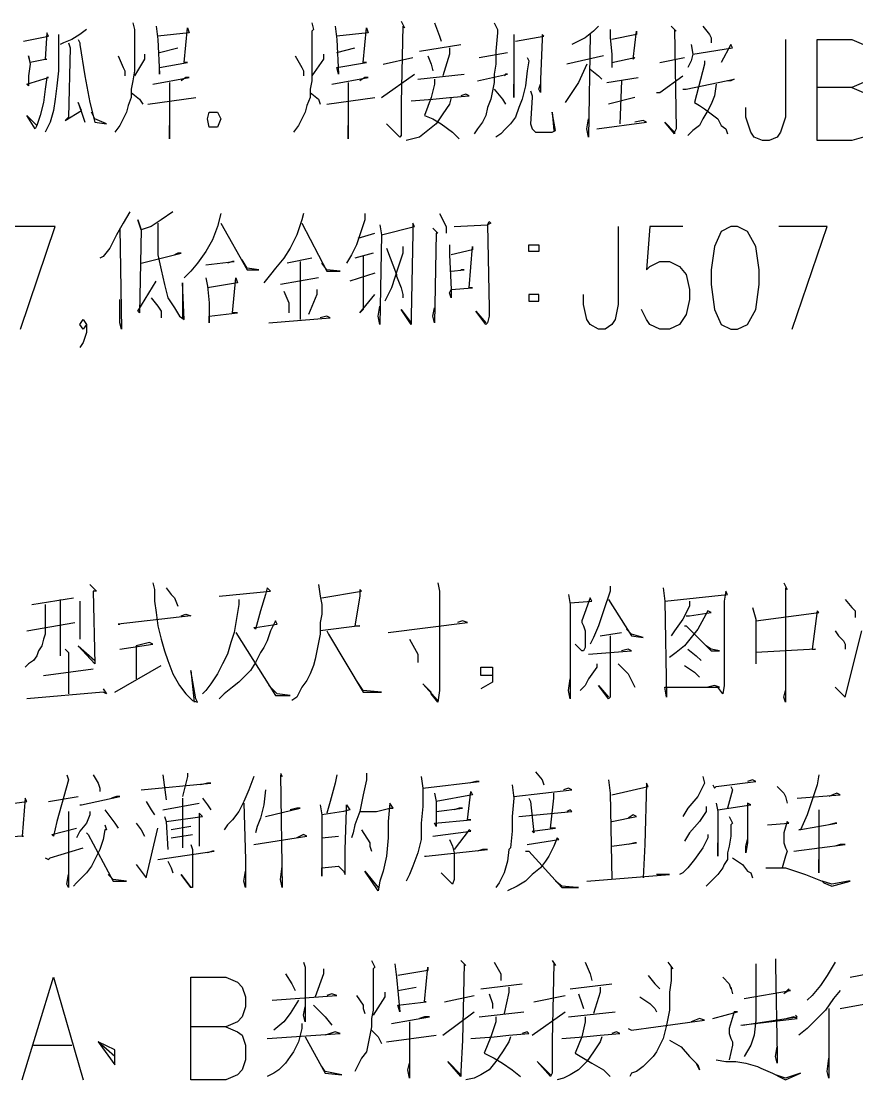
# Model space of a CAD drawing. Header units: millimetres. Extents: x -892 to 4698, y -3687 to 4524.
# Drawn here: x 2929.6 to 3258.4, y 3663.5 to 4079.9 of the extents above; entities that cross this region are included whole.
import ezdxf

# ---------------------------------------------------------------- set-up
doc = ezdxf.new("R2010")
doc.units = ezdxf.units.MM
doc.layers.add('1', color=7, linetype='Continuous')

msp = doc.modelspace()

# ---------------------------------------------------------------- linework, layer by layer
at = {"layer": '1', "color": 0, "lineweight": 25}
for points in [[(2973.63, 4079.29), (2974.28, 4076.68), (2974.28, 4076.03), (2974.28, 4065.61), (2974.28, 4060.39), (2973.63, 4056.48), (2972.98, 4053.22), (2972.98, 4049.96), (2971.68, 4046.71), (2971.02, 4044.1), (2969.72, 4041.49), (2968.42, 4038.89), (2966.46, 4036.28)], [(2982.76, 4077.99), (2983.41, 4072.77), (2984.06, 4059.09), (2984.06, 4061.7), (2995.14, 4063.65), (2993.83, 4063.65), (2995.14, 4077.34), (2995.79, 4075.38), (2983.41, 4074.08)], [(3044.02, 4079.29), (3044.67, 4076.68), (3044.02, 4076.03), (3044.02, 4065.61), (3044.02, 4060.39), (3044.02, 4056.48), (3043.36, 4053.22), (3043.36, 4049.96), (3042.06, 4046.71), (3041.41, 4044.1), (3040.1, 4041.49), (3038.8, 4038.89), (3036.85, 4036.28)], [(3053.14, 4077.99), (3053.79, 4072.77), (3054.44, 4059.09), (3053.79, 4061.7), (3065.52, 4063.65), (3064.22, 4063.65), (3065.52, 4077.34), (3066.17, 4075.38), (3053.79, 4074.08)], [(3079.21, 4079.94), (3080.51, 4077.34), (3079.86, 4077.99), (3079.21, 4048.01), (3079.21, 4036.28), (3079.21, 4034.98), (3078.56, 4034.32), (3073.34, 4039.54), (3078.56, 4034.32)], [(3092.24, 4079.29), (3094.2, 4074.08), (3094.85, 4072.12)], [(3115.7, 4079.29), (3117.01, 4076.68), (3117.01, 4075.38), (3116.35, 4068.21), (3116.35, 4063), (3115.7, 4059.09), (3115.7, 4055.83), (3115.05, 4052.57), (3114.4, 4049.31), (3113.1, 4046.05), (3112.44, 4042.8), (3111.14, 4040.19), (3109.19, 4037.58), (3107.88, 4035.63)], [(3156.76, 4077.99), (3154.8, 4076.03), (3151.55, 4073.43), (3147.64, 4071.47), (3146.33, 4070.82)], [(3185.43, 4077.99), (3187.39, 4076.03), (3186.74, 4076.68), (3187.39, 4037.58), (3186.74, 4036.28), (3186.74, 4035.63), (3182.83, 4040.19), (3186.74, 4036.28)], [(3197.82, 4077.99), (3200.42, 4074.73), (3201.08, 4073.43), (3201.08, 4071.47)], [(2930.62, 4072.12), (2940.39, 4074.08), (2939.74, 4075.38), (2939.09, 4064.95), (2939.74, 4064.95), (2933.23, 4063.65), (2932.57, 4066.26), (2933.23, 4063), (2932.57, 4058.44), (2932.57, 4054.53), (2931.92, 4055.18), (2940.39, 4057.79), (2939.74, 4057.79), (2939.09, 4053.22), (2938.44, 4048.01), (2937.14, 4042.8), (2935.83, 4038.89), (2935.18, 4037.58), (2931.92, 4042.8), (2935.83, 4038.89)], [(2944.3, 4074.73), (2944.3, 4071.47), (2944.3, 4066.91), (2944.3, 4060.39), (2943.65, 4054.53), (2943, 4049.31), (2942.35, 4044.75), (2941.05, 4040.19), (2939.09, 4036.28)], [(2955.38, 4076.68), (2952.78, 4074.73), (2949.52, 4072.77), (2946.26, 4071.47), (2944.96, 4070.82)], [(2952.13, 4072.77), (2952.78, 4071.47), (2952.78, 4070.82), (2954.73, 4058.44), (2956.69, 4048.01), (2958.64, 4040.19), (2963.2, 4039.54), (2958.64, 4041.49), (2957.34, 4044.1)], [(3123.52, 4074.73), (3123.52, 4072.12), (3123.52, 4053.88), (3123.52, 4049.96), (3123.52, 4051.92), (3123.52, 4055.18)], [(3124.17, 4072.12), (3135.25, 4074.08), (3134.6, 4074.73), (3134.6, 4072.77), (3133.95, 4057.13), (3133.95, 4051.92), (3133.3, 4053.22), (3133.95, 4055.18)], [(3153.5, 4074.73), (3152.85, 4034.32), (3152.2, 4037.58), (3152.85, 4041.49)], [(3161.32, 4076.68), (3161.32, 4073.43), (3161.97, 4066.91), (3161.97, 4061.7)], [(3161.97, 4063.65), (3171.1, 4065.61), (3170.45, 4064.95), (3171.75, 4076.03), (3171.75, 4074.73), (3161.97, 4072.77)], [(3230.4, 4072.77), (3230.4, 4042.14), (3228.45, 4036.28), (3227.14, 4034.32), (3223.88, 4033.02), (3221.28, 4033.02), (3218.02, 4034.32), (3216.72, 4036.28), (3214.76, 4042.14), (3214.76, 4046.05)], [(3256.47, 4053.88), (3261.03, 4051.92), (3262.34, 4049.96), (3263.64, 4046.05), (3263.64, 4040.19), (3262.34, 4036.28), (3261.03, 4034.32), (3256.47, 4033.02), (3242.78, 4033.02), (3242.78, 4072.77), (3256.47, 4072.77), (3261.03, 4070.82), (3262.34, 4068.86), (3263.64, 4064.95), (3263.64, 4061.04), (3262.34, 4057.79), (3261.03, 4055.83), (3256.47, 4053.88), (3242.78, 4053.88)], [(2948.22, 4071.47), (2948.87, 4069.52), (2948.22, 4042.14), (2946.91, 4040.84), (2953.43, 4044.75), (2952.13, 4048.01), (2954.08, 4042.14), (2954.73, 4040.19)], [(2984.06, 4067.56), (2991.23, 4069.52)], [(3053.79, 4067.56), (3060.96, 4069.52)], [(3086.38, 4068.21), (3102.67, 4070.82)], [(3098.11, 4069.52), (3098.11, 4066.91), (3095.5, 4058.44)], [(3193.25, 4070.82), (3193.91, 4066.91), (3193.25, 4064.3), (3192.6, 4063), (3191.95, 4061.7)], [(3193.91, 4066.91), (3209.55, 4069.52), (3208.9, 4070.82), (3204.99, 4063.65)], [(2967.77, 4066.26), (2969.72, 4061.7), (2970.37, 4060.39), (2970.37, 4058.44)], [(2978.19, 4066.91), (2978.19, 4064.95), (2974.28, 4058.44)], [(3037.5, 4066.26), (3040.1, 4061.7), (3040.76, 4060.39), (3040.76, 4058.44)], [(3048.58, 4066.91), (3048.58, 4064.95), (3044.02, 4058.44)], [(3072.04, 4063), (3083.77, 4065.61)], [(3089.63, 4066.26), (3090.94, 4063), (3091.59, 4060.39)], [(3109.84, 4065.61), (3120.92, 4067.56)], [(3128.74, 4065.61), (3129.39, 4064.3), (3128.74, 4060.39), (3128.08, 4054.53), (3126.78, 4049.31), (3125.48, 4046.05), (3124.17, 4042.14), (3122.22, 4039.54), (3120.26, 4037.58), (3118.31, 4035.63), (3116.35, 4034.32)], [(3158.71, 4066.26), (3144.38, 4063)], [(3180.87, 4063.65), (3190.65, 4065.61)], [(3152.2, 4063), (3148.94, 4055.83), (3146.33, 4051.92), (3143.73, 4048.01)], [(3153.5, 4061.04), (3156.76, 4058.44), (3158.06, 4057.13)], [(3198.47, 4064.3), (3198.47, 4063), (3194.56, 4048.01), (3196.51, 4046.71), (3198.47, 4045.4), (3201.08, 4043.45), (3203.68, 4041.49), (3204.99, 4038.89), (3206.94, 4037.58), (3207.59, 4035.63)], [(2981.45, 4055.18), (2995.79, 4057.79), (2994.49, 4057.79), (2992.53, 4056.48)], [(3051.84, 4055.18), (3066.17, 4057.79), (3064.87, 4057.79), (3062.91, 4056.48)], [(3071.39, 4049.96), (3084.42, 4059.09)], [(3085.72, 4057.13), (3103.97, 4059.09)], [(3092.24, 4057.13), (3092.24, 4055.18), (3090.94, 4049.96), (3088.33, 4042.8), (3091.59, 4041.49), (3094.85, 4039.54), (3099.41, 4036.28), (3102.02, 4033.67)], [(3109.19, 4056.48), (3120.92, 4059.09), (3120.26, 4059.09), (3119.61, 4058.44)], [(3160.02, 4055.83), (3172.4, 4057.79)], [(3165.88, 4056.48), (3165.23, 4039.54)], [(3179.57, 4051.92), (3180.87, 4051.92), (3190, 4058.44)], [(3190, 4053.22), (3190.65, 4053.22), (3191.3, 4053.22), (3210.2, 4057.13), (3208.9, 4056.48), (3207.59, 4056.48)], [(2987.97, 4055.83), (2987.97, 4033.67), (2987.97, 4036.28), (2987.97, 4038.89)], [(3058.35, 4055.83), (3058.35, 4033.67), (3058.35, 4036.28), (3058.35, 4038.89)], [(3115.7, 4053.22), (3118.96, 4049.31), (3120.26, 4047.36)], [(3130.04, 4052.57), (3130.69, 4050.62), (3130.69, 4049.96), (3130.04, 4039.54), (3130.69, 4037.58), (3131.34, 4036.93), (3131.99, 4036.28), (3132.65, 4036.28), (3136.56, 4036.28), (3138.51, 4036.28), (3139.82, 4036.93), (3138.51, 4044.1), (3139.16, 4036.93)], [(3203.03, 4055.18), (3202.38, 4050.62), (3201.08, 4047.36), (3199.77, 4044.75), (3197.82, 4041.49), (3196.51, 4038.89), (3193.91, 4036.93), (3191.95, 4034.98)], [(2972.98, 4051.92), (2976.24, 4049.31), (2977.54, 4047.36)], [(2979.5, 4047.36), (2998.4, 4049.96)], [(3043.36, 4051.92), (3046.62, 4049.31), (3047.27, 4047.36)], [(3049.88, 4047.36), (3068.78, 4049.96)], [(3098.76, 4049.96), (3098.11, 4047.36), (3095.5, 4043.45), (3092.89, 4039.54), (3089.63, 4036.93), (3086.38, 4034.32), (3083.77, 4033.67), (3081.16, 4033.02)], [(3083.12, 4048.66), (3091.59, 4049.31), (3098.11, 4049.96), (3105.93, 4050.62), (3104.62, 4051.27), (3102.67, 4050.62)], [(3171.1, 4049.96), (3160.67, 4047.36)], [(3006.87, 4044.1), (3008.17, 4041.49), (3006.87, 4038.23), (3003.61, 4038.23), (3002.96, 4041.49), (3003.61, 4044.1), (3006.87, 4044.1)], [(3156.11, 4037.58), (3175.66, 4040.19), (3174.36, 4040.84), (3171.1, 4040.19)], [(2972.33, 4005), (2969.72, 4000.44), (2967.11, 3995.87), (2964.51, 3990.66), (2961.9, 3987.4), (2960.6, 3986.75)], [(2989.27, 4005), (2984.71, 4001.74), (2980.8, 3999.13), (2976.89, 3997.83), (2975.59, 4001.74), (2976.89, 3997.83), (2976.24, 3965.24), (2975.59, 3965.9), (2982.76, 3977.63)], [(3008.17, 4004.35), (3006.87, 3999.13), (3004.91, 3993.92), (3002.31, 3989.36), (2999.05, 3984.79), (2996.44, 3981.54), (2993.83, 3978.93)], [(3040.76, 4004.35), (3040.1, 4001.74), (3038.15, 3995.87), (3035.54, 3990.66), (3032.94, 3986.75), (3029.68, 3982.84), (3027.72, 3980.23), (3025.12, 3976.97)], [(3064.87, 4004.35), (3064.87, 4001.74), (3061.61, 3991.96), (3059.66, 3988.05), (3057.7, 3984.79)], [(3094.2, 4004.35), (3096.8, 3999.13), (3096.8, 3996.53)], [(2929.32, 3958.73), (2943, 3999.13), (2924.1, 3999.13)], [(2968.42, 3998.48), (2969.07, 3958.73), (2968.42, 3961.33), (2968.42, 3970.46)], [(2983.41, 4000.44), (2983.41, 3993.92), (2983.41, 3988.05), (2984.71, 3982.19), (2986.01, 3976.32), (2987.32, 3971.11), (2989.92, 3967.2), (2991.88, 3963.94), (2993.83, 3962.64), (2993.18, 3976.97), (2993.18, 3963.29)], [(3008.17, 4000.44), (3018.6, 3982.19), (3023.16, 3982.19), (3018.6, 3982.84), (3016.64, 3986.1)], [(3040.1, 4000.44), (3049.88, 3981.54), (3055.09, 3981.54), (3049.88, 3982.19), (3047.93, 3984.79)], [(3070.73, 3999.78), (3071.39, 3995.87), (3070.73, 3960.68), (3070.08, 3963.94), (3070.73, 3967.85)], [(3071.39, 3995.87), (3084.42, 3999.13), (3083.77, 4000.44), (3083.77, 3996.53), (3083.12, 3963.94), (3083.12, 3961.99), (3083.12, 3960.68), (3079.21, 3966.55), (3083.12, 3961.33)], [(3091.59, 3998.48), (3093.54, 3996.53), (3092.89, 3996.53), (3092.24, 3961.33), (3091.59, 3963.94), (3092.24, 3967.2)], [(3100.06, 3999.13), (3113.1, 3999.78), (3113.75, 4001.09), (3114.4, 4000.44), (3113.1, 3999.78), (3113.75, 3967.2), (3113.75, 3963.94), (3113.1, 3961.33), (3112.44, 3960.68), (3108.53, 3965.9), (3112.44, 3961.33)], [(3164.58, 3999.13), (3164.58, 3968.5), (3163.28, 3962.64), (3161.97, 3960.68), (3159.37, 3958.73), (3156.76, 3958.73), (3153.5, 3960.68), (3152.2, 3962.64), (3150.89, 3968.5), (3150.89, 3972.41)], [(3190, 3999.13), (3176.96, 3999.13), (3175.66, 3982.19), (3176.96, 3983.49), (3180.87, 3985.45), (3184.78, 3985.45), (3188.69, 3983.49), (3191.3, 3980.23), (3192.6, 3974.37), (3192.6, 3970.46), (3191.3, 3964.59), (3188.69, 3960.68), (3184.78, 3958.73), (3180.87, 3958.73), (3176.96, 3960.68), (3175.66, 3962.64), (3173.7, 3966.55)], [(3208.9, 3999.13), (3204.99, 3997.18), (3202.38, 3991.31), (3201.08, 3982.19), (3201.08, 3976.32), (3202.38, 3966.55), (3204.99, 3960.68), (3208.9, 3958.73), (3211.5, 3958.73), (3215.41, 3960.68), (3218.67, 3966.55), (3219.97, 3976.32), (3219.97, 3982.19), (3218.67, 3991.31), (3215.41, 3997.18), (3211.5, 3999.13), (3208.9, 3999.13)], [(3233.01, 3958.73), (3246.69, 3999.13), (3227.8, 3999.13)], [(3062.26, 3994.57), (3068.78, 3996.53)], [(3079.86, 3991.31), (3079.86, 3988.71), (3077.9, 3982.84), (3075.3, 3975.02), (3072.69, 3969.81)], [(3073.34, 3990.66), (3077.25, 3980.23), (3077.25, 3979.58), (3079.21, 3975.02), (3079.86, 3972.41), (3079.86, 3971.11)], [(3098.11, 3991.96), (3098.11, 3991.31), (3098.11, 3988.05), (3098.76, 3974.37), (3098.76, 3971.11), (3098.11, 3973.06), (3098.76, 3974.37), (3107.23, 3975.02), (3105.93, 3975.02), (3107.23, 3991.31), (3107.23, 3990.01), (3098.76, 3988.05)], [(3133.3, 3991.96), (3133.3, 3989.36), (3129.39, 3989.36), (3129.39, 3991.96), (3133.3, 3991.96)], [(2976.89, 3984.79), (2992.53, 3988.71), (2991.23, 3988.71), (2989.92, 3988.05)], [(3002.31, 3984.14), (3013.39, 3985.45), (3012.73, 3985.45), (3010.78, 3984.79)], [(3044.02, 3986.75), (3034.24, 3984.79)], [(3039.45, 3985.45), (3039.45, 3962.64)], [(3068.13, 3988.71), (3060.96, 3986.75)], [(3064.22, 3987.4), (3064.22, 3966.55), (3062.91, 3965.24), (3068.78, 3972.41)], [(3098.76, 3981.54), (3103.97, 3982.19), (3103.32, 3982.19), (3102.67, 3982.19)], [(3002.31, 3978.93), (3002.96, 3975.67), (3003.61, 3969.15), (3003.61, 3961.33), (3003.61, 3963.94), (3014.69, 3965.24), (3012.73, 3965.24), (3014.04, 3978.93), (3014.69, 3976.97), (3002.96, 3975.02)], [(3046.62, 3978.93), (3031.63, 3976.32)], [(3068.78, 3980.88), (3059, 3977.63)], [(3032.94, 3973.72), (3034.89, 3969.15), (3034.89, 3967.2), (3034.89, 3965.24)], [(3045.97, 3974.37), (3045.97, 3972.41), (3042.71, 3964.59)], [(2980.8, 3971.11), (2983.41, 3967.85), (2984.71, 3965.9), (2984.71, 3963.29)], [(3129.39, 3972.41), (3129.39, 3969.81), (3133.3, 3969.81), (3133.3, 3972.41), (3129.39, 3972.41)], [(2955.38, 3960.68), (2954.08, 3958.73), (2952.78, 3960.68), (2954.08, 3962.64), (2955.38, 3960.68), (2955.38, 3957.42), (2954.08, 3953.51), (2952.78, 3951.56)], [(3027.07, 3961.33), (3051.18, 3963.29), (3049.88, 3963.94), (3047.27, 3963.29)], [(2956.69, 3858.36), (2959.29, 3855.76), (2957.99, 3855.76), (2958.64, 3827.08), (2952.13, 3834.25), (2958.64, 3828.39)], [(2981.45, 3859.02), (2982.1, 3856.41), (2982.1, 3851.85), (2982.76, 3847.29), (2983.41, 3842.07), (2984.71, 3836.86), (2986.01, 3832.3), (2987.32, 3828.39), (2989.27, 3823.17), (2991.88, 3818.61), (2994.49, 3815.35), (2997.09, 3812.75), (2999.05, 3812.09), (2998.4, 3813.4), (2996.44, 3824.48), (2997.74, 3812.09)], [(2986.67, 3857.06), (2988.62, 3854.45), (2989.92, 3853.15), (2991.23, 3849.89)], [(3007.52, 3853.8), (3027.72, 3855.76), (3026.42, 3857.06), (3025.77, 3854.45), (3023.81, 3847.94), (3021.86, 3840.77), (3021.21, 3841.42), (3021.86, 3841.42), (3030.33, 3842.72), (3029.68, 3844.03), (3027.72, 3840.12), (3026.42, 3836.21), (3025.12, 3833.6), (3023.81, 3831.64), (3021.86, 3827.73), (3019.9, 3824.48), (3017.3, 3821.87), (3015.34, 3819.91), (3012.73, 3817.96), (3009.48, 3815.35), (3007.52, 3813.4)], [(3046.62, 3858.36), (3047.27, 3853.8), (3047.93, 3850.54), (3047.93, 3846.63), (3047.27, 3843.38), (3047.27, 3838.81), (3046.62, 3835.56), (3045.97, 3832.3), (3045.32, 3829.04), (3044.67, 3826.43), (3043.36, 3823.17), (3042.06, 3820.57), (3040.1, 3817.96), (3038.8, 3815.35), (3038.15, 3814.05), (3036.19, 3812.75)], [(3047.93, 3853.15), (3063.57, 3855.76), (3062.91, 3856.41), (3062.91, 3853.8), (3060.96, 3842.07), (3062.91, 3842.07), (3047.27, 3840.12)], [(3093.54, 3859.02), (3094.2, 3855.76), (3094.2, 3817.31), (3094.2, 3816.66), (3093.54, 3812.09), (3090.94, 3815.35), (3090.94, 3816), (3087.68, 3819.26), (3093.54, 3812.75)], [(3161.32, 3857.71), (3161.32, 3855.76), (3158.71, 3847.94), (3156.76, 3842.07), (3154.8, 3837.51), (3153.5, 3834.9)], [(3182.18, 3857.06), (3182.83, 3851.85), (3183.48, 3814.05), (3182.83, 3817.96), (3204.33, 3817.96), (3202.38, 3818.61), (3199.77, 3817.96)], [(3229.75, 3859.02), (3231.05, 3856.41), (3230.4, 3857.06), (3230.4, 3812.09), (3229.75, 3814.05), (3230.4, 3816.66)], [(2933.88, 3850.54), (2950.17, 3853.15)], [(2944.96, 3852.5), (2944.96, 3830.34)], [(3015.34, 3852.5), (3015.34, 3850.54), (3014.04, 3843.38), (3013.39, 3839.47), (3012.08, 3835.56), (3010.78, 3830.99), (3008.82, 3827.08), (3006.87, 3823.17), (3004.26, 3819.26), (3002.31, 3816.66), (3001, 3815.35)], [(3145.03, 3854.45), (3145.68, 3850.54), (3145.68, 3813.4), (3145.03, 3816.66), (3145.68, 3821.22)], [(3145.68, 3851.2), (3154.15, 3851.85), (3153.5, 3853.15), (3150.24, 3844.03), (3150.24, 3843.38), (3150.89, 3842.07), (3151.55, 3840.12), (3151.55, 3838.16), (3151.55, 3835.56), (3151.55, 3833.6), (3150.89, 3832.3), (3150.24, 3832.3), (3147.64, 3834.9)], [(3160.67, 3852.5), (3169.79, 3838.16), (3174.36, 3837.51), (3169.79, 3838.81), (3167.84, 3840.77)], [(3182.83, 3851.85), (3207.59, 3854.45), (3206.94, 3855.76), (3206.29, 3851.85), (3206.29, 3818.61), (3205.64, 3815.35), (3203.68, 3817.96)], [(3253.86, 3852.5), (3256.47, 3849.24), (3257.77, 3847.94), (3257.77, 3845.33)], [(2939.09, 3850.54), (2939.09, 3841.42), (2939.09, 3838.81), (2938.44, 3836.86), (2937.79, 3834.25), (2936.48, 3832.3), (2935.83, 3830.34), (2934.53, 3828.39), (2932.57, 3827.08), (2931.27, 3825.78)], [(2952.78, 3851.85), (2952.78, 3836.86)], [(3191.3, 3845.98), (3192.6, 3845.98), (3201.08, 3847.29), (3199.77, 3847.94), (3195.86, 3840.77), (3193.25, 3837.51), (3190.65, 3834.25), (3187.39, 3831.64), (3184.78, 3829.69)], [(3192.6, 3851.85), (3192.6, 3849.89), (3190, 3844.68), (3186.74, 3840.12), (3185.43, 3838.16)], [(3217.37, 3849.24), (3218.67, 3844.68), (3218.67, 3831.64), (3218.67, 3827.08)], [(3218.67, 3844.03), (3243.44, 3847.29), (3242.78, 3847.94), (3240.83, 3832.95), (3242.13, 3832.95), (3218.67, 3831.64)], [(2992.53, 3845.98), (2994.49, 3846.63), (2996.44, 3845.98), (2967.77, 3842.72), (2968.42, 3842.72)], [(3073.99, 3839.47), (3105.28, 3843.38), (3103.32, 3844.03), (3101.36, 3843.38)], [(2931.92, 3840.12), (2950.82, 3843.38)], [(3049.88, 3840.12), (3050.53, 3838.81), (3064.22, 3816), (3064.87, 3816), (3071.39, 3816), (3064.22, 3816.66), (3061.61, 3820.57)], [(3190.65, 3842.07), (3191.3, 3842.07), (3201.08, 3832.3), (3204.33, 3832.3), (3201.08, 3832.95), (3199.12, 3834.25)], [(3249.95, 3840.12), (3251.26, 3838.16), (3253.21, 3836.21), (3253.86, 3834.9), (3253.86, 3832.95)], [(3249.95, 3817.96), (3253.86, 3814.05), (3260.38, 3840.12)], [(2968.42, 3832.95), (2981.45, 3834.9), (2980.15, 3835.56), (2977.54, 3834.9), (2974.93, 3834.25), (2974.93, 3831.64), (2974.93, 3821.22)], [(3014.04, 3839.47), (3029.68, 3814.7), (3035.54, 3814.7), (3030.33, 3815.35), (3029.68, 3816), (3027.07, 3818.61)], [(3082.47, 3836.86), (3085.72, 3830.99), (3085.72, 3827.73)], [(3161.32, 3838.16), (3161.32, 3816.66), (3161.32, 3814.05), (3160.67, 3813.4), (3156.76, 3818.61), (3160.67, 3814.05)], [(3157.41, 3838.16), (3165.88, 3839.47)], [(2946.91, 3832.95), (2948.22, 3831.64), (2948.22, 3815.35)], [(3152.85, 3830.99), (3169.79, 3832.3), (3168.49, 3832.95), (3165.88, 3832.3)], [(3191.95, 3832.95), (3195.21, 3830.34), (3197.17, 3828.39)], [(3156.11, 3827.08), (3156.11, 3825.78), (3152.85, 3821.22), (3151.55, 3818.61), (3149.59, 3816.66)], [(3164.58, 3827.08), (3168.49, 3823.17), (3169.79, 3820.57), (3171.1, 3817.96)], [(2938.44, 3822.52), (2957.99, 3825.13)], [(2966.46, 3816), (2984.71, 3826.43)], [(3115.05, 3822.52), (3110.49, 3822.52), (3110.49, 3825.78), (3115.05, 3825.78), (3115.05, 3819.91), (3110.49, 3817.31)], [(3190.65, 3826.43), (3194.56, 3823.82), (3196.51, 3821.87)], [(2961.9, 3817.31), (2963.2, 3815.35), (2961.9, 3816), (2931.92, 3813.4)], [(2947.56, 3783.42), (2948.22, 3781.46), (2943.65, 3765.17), (2942.35, 3759.31), (2941.7, 3759.96), (2951.47, 3762.56)], [(2957.99, 3783.42), (2959.95, 3780.16), (2960.6, 3778.21), (2960.6, 3776.9)], [(2985.36, 3783.42), (2986.67, 3773.64)], [(2995.14, 3784.07), (2995.14, 3782.77), (2993.18, 3774.95)], [(3021.21, 3782.77), (3019.25, 3777.55), (3017.3, 3772.99), (3015.34, 3769.08), (3012.73, 3765.82), (3010.78, 3763.87), (3009.48, 3761.91)], [(3031.63, 3784.07), (3032.28, 3782.77), (3031.63, 3783.42), (3032.28, 3739.1), (3031.63, 3742.36), (3032.28, 3747.58)], [(3053.79, 3783.42), (3053.14, 3780.16), (3051.18, 3772.99), (3049.88, 3768.43)], [(3065.52, 3784.07), (3065.52, 3781.46), (3064.22, 3775.6), (3062.91, 3769.08), (3060.96, 3763.87), (3060.31, 3760.61), (3059.66, 3758.65)], [(3087.03, 3782.77), (3087.68, 3778.21), (3087.68, 3771.04), (3087.03, 3764.52), (3087.03, 3758), (3085.72, 3752.79), (3083.77, 3747.58), (3082.47, 3744.32), (3081.16, 3741.71)], [(3131.99, 3784.72), (3134.6, 3781.46), (3135.25, 3779.51)], [(3160.67, 3781.46), (3161.32, 3776.25), (3161.97, 3742.36)], [(3197.82, 3782.77), (3198.47, 3780.16), (3195.86, 3774.95), (3191.95, 3770.38), (3190, 3767.13)], [(3201.73, 3779.51), (3202.38, 3778.21), (3203.03, 3778.86), (3218.67, 3780.81), (3217.37, 3781.46), (3215.41, 3780.81)], [(3243.44, 3783.42), (3242.78, 3779.51), (3238.87, 3767.78), (3236.27, 3761.91), (3235.62, 3761.91), (3250.6, 3764.52), (3249.95, 3764.52), (3247.35, 3763.87)], [(2976.89, 3777.55), (3004.26, 3780.16), (3002.96, 3780.16), (3000.35, 3779.51)], [(3025.77, 3777.55), (3025.12, 3771.69), (3023.81, 3766.47), (3022.51, 3763.22), (3021.86, 3760.61)], [(3087.68, 3778.21), (3109.84, 3780.81), (3108.53, 3780.81), (3105.93, 3780.16)], [(3122.87, 3779.51), (3123.52, 3774.3), (3122.87, 3767.13), (3122.87, 3761.26), (3122.22, 3754.74), (3121.57, 3754.09), (3120.92, 3749.53), (3119.61, 3744.97), (3117.66, 3741.06), (3116.35, 3739.1)], [(3123.52, 3774.95), (3146.33, 3777.55), (3145.03, 3778.21), (3143.07, 3777.55)], [(3161.97, 3775.6), (3176.31, 3778.86), (3175.66, 3780.16), (3175.01, 3756.05), (3174.36, 3743.01)], [(3208.9, 3778.86), (3209.55, 3777.55), (3207.59, 3770.38)], [(3227.14, 3778.86), (3229.75, 3776.25), (3230.4, 3774.95), (3231.05, 3772.34)], [(2907.16, 3769.73), (2931.92, 3772.99), (2931.27, 3774.3), (2929.97, 3759.31), (2930.62, 3759.31), (2907.16, 3758)], [(2940.39, 3772.99), (2952.13, 3774.95)], [(2952.78, 3771.69), (2953.43, 3771.69), (2968.42, 3774.95), (2967.11, 3774.95), (2965.16, 3774.3)], [(2978.85, 3772.99), (2980.8, 3769.73), (2982.1, 3767.78)], [(2993.18, 3774.3), (2993.18, 3754.74)], [(3001, 3774.3), (3002.96, 3771.69), (3004.26, 3769.73)], [(3092.24, 3776.25), (3092.89, 3772.99), (3092.89, 3768.43), (3092.89, 3763.22), (3092.24, 3764.52), (3106.58, 3765.82), (3105.28, 3765.82), (3106.58, 3776.9), (3107.23, 3775.6), (3092.89, 3772.99)], [(3129.39, 3774.3), (3130.04, 3772.99), (3131.34, 3760.61), (3130.69, 3761.26), (3139.82, 3762.56), (3137.86, 3762.56), (3139.16, 3774.3), (3139.16, 3776.25)], [(3234.96, 3774.3), (3251.91, 3775.6), (3250.6, 3776.25), (3247.35, 3774.95)], [(2948.22, 3769.08), (2948.22, 3767.78), (2948.22, 3739.1), (2947.56, 3740.41), (2948.22, 3744.32)], [(2956.69, 3769.08), (2956.69, 3767.78), (2955.38, 3764.52), (2952.78, 3761.26), (2951.47, 3758.65)], [(2962.55, 3769.73), (2966.46, 3764.52), (2967.77, 3762.56)], [(2985.36, 3769.73), (2999.7, 3772.34)], [(3017.3, 3772.34), (3017.95, 3750.18), (3017.95, 3743.67), (3017.95, 3739.1), (3017.3, 3741.71), (3017.95, 3745.62)], [(3025.77, 3767.13), (3039.45, 3770.38), (3038.15, 3770.38), (3035.54, 3769.73)], [(3047.27, 3771.69), (3047.93, 3767.78), (3047.93, 3758.65), (3047.93, 3750.83), (3047.93, 3743.67), (3047.93, 3746.92), (3054.44, 3747.58), (3056.4, 3745.62), (3057.05, 3744.32), (3057.05, 3754.09), (3057.7, 3769.73), (3057.7, 3771.69), (3059, 3769.73), (3056.4, 3769.08), (3047.93, 3767.78)], [(3062.91, 3769.08), (3069.43, 3769.08), (3074.65, 3770.38), (3075.95, 3770.38), (3074.65, 3772.34), (3073.99, 3765.17), (3073.99, 3758.65), (3073.34, 3751.49), (3072.04, 3745.62), (3070.73, 3741.71), (3070.08, 3737.8), (3064.87, 3745.62), (3070.08, 3739.1)], [(3092.89, 3769.08), (3103.32, 3770.38), (3102.02, 3770.38), (3100.06, 3769.73)], [(3125.48, 3767.13), (3146.33, 3769.08), (3145.68, 3769.73), (3144.38, 3769.08)], [(3199.12, 3771.04), (3199.12, 3769.08), (3196.51, 3765.17), (3192.6, 3760.61), (3190.65, 3757.35)], [(3203.03, 3772.34), (3203.68, 3769.08), (3203.68, 3751.49), (3203.68, 3754.74), (3203.68, 3756.7)], [(3203.68, 3769.73), (3216.72, 3771.69), (3215.41, 3772.34), (3215.41, 3770.38), (3215.41, 3756.7), (3214.76, 3752.79), (3214.76, 3755.4), (3215.41, 3758)], [(3243.44, 3769.73), (3243.44, 3744.97), (3243.44, 3747.58), (3243.44, 3750.18)], [(2986.01, 3767.13), (2986.67, 3765.17), (2987.32, 3754.09)], [(2986.67, 3765.17), (3001, 3767.13), (2999.7, 3768.43), (2999.7, 3760.61), (2999.7, 3755.4)], [(3161.97, 3765.17), (3171.75, 3767.13), (3170.45, 3767.78), (3168.49, 3766.47)], [(3208.24, 3767.13), (3209.55, 3764.52), (3208.9, 3763.87), (3208.9, 3759.31), (3208.24, 3755.4), (3207.59, 3752.79), (3207.59, 3750.18), (3206.29, 3748.23), (3205.64, 3746.92), (3203.68, 3744.32), (3202.38, 3743.01), (3200.42, 3741.06), (3199.12, 3739.75)], [(3223.23, 3763.87), (3231.71, 3764.52), (3231.05, 3765.17), (3229.75, 3760.61), (3229.75, 3758.65), (3229.75, 3756.7), (3230.4, 3754.74), (3231.05, 3753.44), (3230.4, 3751.49), (3229.1, 3746.92)], [(2962.55, 3763.87), (2963.2, 3761.91), (2962.55, 3761.91), (2961.9, 3758), (2960.6, 3754.09), (2959.29, 3751.49), (2957.34, 3747.58), (2955.38, 3744.97), (2952.78, 3742.36), (2951.47, 3741.06), (2950.17, 3739.75)], [(2955.38, 3760.61), (2956.04, 3759.96), (2965.81, 3741.71), (2971.02, 3741.71), (2965.81, 3742.36), (2963.86, 3744.32)], [(2974.93, 3764.52), (2976.89, 3761.91), (2978.19, 3759.31)], [(2974.93, 3748.23), (2978.85, 3743.01), (2983.41, 3762.56)], [(2996.44, 3763.22), (2988.62, 3761.91)], [(3063.57, 3761.91), (3066.82, 3756.7), (3066.82, 3755.4), (3067.48, 3753.44)], [(3091.59, 3759.31), (3106.58, 3761.26), (3105.93, 3761.91), (3100.06, 3754.09)], [(2988.62, 3758.65), (2997.09, 3759.96)], [(3021.21, 3756.05), (3042.06, 3759.31), (3040.76, 3759.96), (3038.15, 3758.65)], [(3047.93, 3758.65), (3054.44, 3759.31)], [(3098.11, 3758), (3099.41, 3755.4), (3100.06, 3752.79), (3100.06, 3750.18), (3100.06, 3745.62), (3100.06, 3742.36), (3099.41, 3740.41), (3094.85, 3744.97), (3099.41, 3740.41)], [(3128.74, 3756.05), (3141.12, 3758), (3140.47, 3758.65), (3139.16, 3755.4), (3137.21, 3751.49), (3135.91, 3749.53), (3133.95, 3746.92), (3130.69, 3744.32), (3128.08, 3741.71), (3124.83, 3739.75), (3120.92, 3737.8)], [(3161.97, 3755.4), (3171.75, 3756.7), (3171.1, 3756.7), (3168.49, 3756.05)], [(3199.77, 3759.96), (3199.77, 3758.65), (3197.82, 3754.74), (3194.56, 3750.18), (3191.95, 3746.92), (3190, 3744.97), (3188.69, 3744.32)], [(2939.09, 3750.83), (2940.39, 3750.18), (2941.05, 3750.83), (2954.08, 3754.74)], [(2983.41, 3750.18), (3005.56, 3753.44), (3004.91, 3753.44), (3002.96, 3752.79)], [(2996.44, 3756.05), (2997.09, 3754.09), (2997.09, 3741.06), (2997.09, 3739.1), (2996.44, 3739.1), (2992.53, 3744.32), (2996.44, 3739.1)], [(3088.33, 3751.49), (3088.98, 3751.49), (3113.1, 3754.09), (3111.14, 3754.09), (3109.19, 3753.44)], [(3128.08, 3753.44), (3129.39, 3753.44), (3142.42, 3739.1), (3148.94, 3739.1), (3148.29, 3739.1), (3142.42, 3739.75), (3139.82, 3741.71)], [(3233.66, 3753.44), (3253.86, 3756.05), (3252.56, 3756.05), (3251.91, 3756.05), (3249.95, 3755.4)], [(2987.32, 3749.53), (2988.62, 3746.92), (2989.27, 3744.97)], [(3209.55, 3750.83), (3213.46, 3748.23), (3215.41, 3745.62), (3216.72, 3744.97), (3217.37, 3743.01)], [(3152.2, 3741.71), (3184.78, 3744.32), (3183.48, 3744.32), (3179.57, 3744.32)], [(3222.58, 3746.92), (3226.49, 3746.92), (3229.1, 3746.92), (3230.4, 3746.92), (3238.22, 3744.32), (3244.74, 3741.71), (3245.39, 3741.06), (3248.65, 3739.75), (3255.82, 3741.71), (3255.17, 3741.71), (3248.65, 3740.41), (3244.74, 3741.71)], [(3226.49, 3711.08), (3226.49, 3708.47), (3227.14, 3673.28), (3227.14, 3670.02), (3226.49, 3672.63), (3227.14, 3676.54)], [(3040.76, 3709.78), (3041.41, 3707.82), (3041.41, 3686.32), (3040.76, 3688.92), (3041.41, 3692.18)], [(3048.58, 3707.17), (3048.58, 3705.21), (3045.32, 3696.09)], [(3067.48, 3710.43), (3068.78, 3707.82), (3068.13, 3707.17), (3068.13, 3696.09), (3068.13, 3690.88), (3067.48, 3687.62), (3067.48, 3684.36), (3066.82, 3681.1), (3066.17, 3677.84), (3065.52, 3674.58), (3063.57, 3671.98), (3062.26, 3669.37), (3060.96, 3666.76)], [(3076.6, 3709.13), (3077.25, 3703.91), (3078.56, 3690.23), (3077.9, 3692.83), (3088.98, 3694.14), (3088.33, 3694.14), (3089.63, 3707.82), (3089.63, 3706.52), (3077.9, 3704.56)], [(3102.67, 3710.43), (3104.62, 3708.47), (3103.97, 3709.13), (3103.32, 3679.15), (3102.67, 3666.76), (3102.67, 3666.11), (3102.67, 3664.81), (3097.45, 3670.67), (3102.67, 3665.46)], [(3115.7, 3709.78), (3118.31, 3705.21), (3118.31, 3702.61)], [(3138.51, 3710.43), (3139.82, 3708.47), (3139.16, 3709.13), (3138.51, 3679.15), (3138.51, 3666.76), (3138.51, 3666.11), (3137.86, 3664.81), (3132.65, 3670.67), (3137.86, 3665.46)], [(3151.55, 3709.78), (3153.5, 3705.21), (3154.15, 3702.61)], [(3184.13, 3709.78), (3186.09, 3707.17), (3185.43, 3707.82), (3185.43, 3702.61), (3184.78, 3698.05), (3184.78, 3694.14), (3184.78, 3690.88), (3184.13, 3687.62), (3183.48, 3685.01), (3182.83, 3682.41), (3182.18, 3679.8), (3180.87, 3677.19), (3179.57, 3674.58), (3178.27, 3672.63), (3176.31, 3670.67), (3174.36, 3668.72), (3171.75, 3666.76), (3169.79, 3666.11), (3169.14, 3664.81)], [(3218.67, 3709.13), (3218.67, 3695.44), (3218.67, 3694.14), (3218.67, 3686.97), (3218.02, 3681.1), (3216.72, 3677.19), (3214.11, 3672.63)], [(3249.95, 3709.78), (3246.69, 3704.56), (3244.09, 3700.65), (3240.83, 3696.74), (3238.87, 3694.79)], [(3255.82, 3703.91), (3269.5, 3706.52), (3268.2, 3706.52), (3266.25, 3705.87)], [(2929.97, 3663.51), (2942.35, 3703.91), (2954.08, 3663.51)], [(3010.13, 3684.36), (3014.69, 3682.41), (3016.64, 3681.1), (3017.95, 3677.19), (3017.95, 3671.33), (3016.64, 3667.42), (3014.69, 3665.46), (3010.13, 3663.51), (2996.44, 3663.51), (2996.44, 3703.91), (3010.13, 3703.91), (3014.69, 3701.96), (3016.64, 3700), (3017.95, 3696.09), (3017.95, 3692.18), (3016.64, 3688.27), (3014.69, 3686.32), (3010.13, 3684.36), (2996.44, 3684.36)], [(3033.59, 3705.21), (3036.19, 3701.3), (3037.5, 3698.7)], [(3176.31, 3704.56), (3178.92, 3701.3), (3180.87, 3699.35)], [(3205.64, 3703.91), (3208.24, 3701.3), (3208.9, 3699.35)], [(3072.69, 3698.05), (3072.69, 3696.09), (3068.13, 3688.92)], [(3077.9, 3698.7), (3085.07, 3700)], [(3110.49, 3699.35), (3126.78, 3701.3)], [(3121.57, 3700), (3121.57, 3698.05), (3119.61, 3689.57)], [(3145.68, 3699.35), (3161.97, 3701.3)], [(3157.41, 3700), (3157.41, 3698.05), (3154.8, 3689.57)], [(3208.9, 3700), (3209.55, 3697.39)], [(3214.11, 3695.44), (3232.36, 3698.7), (3231.71, 3698.7), (3231.71, 3699.35), (3230.4, 3698.05)], [(3214.11, 3695.44), (3232.36, 3698.7), (3231.71, 3698.7), (3229.75, 3697.39)], [(3251.91, 3698.7), (3249.3, 3695.44), (3246.04, 3690.88), (3242.13, 3686.97), (3238.87, 3683.71), (3235.62, 3681.1)], [(3028.37, 3694.79), (3053.79, 3696.74), (3051.84, 3697.39), (3049.88, 3696.74)], [(3038.8, 3694.79), (3035.54, 3689.57), (3032.94, 3686.32), (3029.03, 3683.06)], [(3061.61, 3696.74), (3064.22, 3692.83), (3064.22, 3691.53), (3064.87, 3689.57)], [(3096.15, 3694.14), (3107.88, 3696.74)], [(3113.75, 3697.39), (3115.05, 3693.48), (3115.05, 3691.53)], [(3131.34, 3694.14), (3143.73, 3696.74)], [(3148.94, 3697.39), (3150.24, 3693.48), (3150.89, 3691.53)], [(3173.05, 3696.09), (3176.96, 3693.48), (3178.92, 3691.53), (3179.57, 3690.23)], [(3251.91, 3691.53), (3273.41, 3695.44), (3272.11, 3695.44), (3272.11, 3696.09), (3270.81, 3695.44)], [(3044.67, 3692.83), (3049.23, 3688.27), (3051.84, 3685.01)], [(3095.5, 3681.1), (3107.88, 3690.23)], [(3109.84, 3688.27), (3127.43, 3690.23)], [(3130.69, 3681.1), (3143.73, 3690.23)], [(3145.03, 3688.27), (3163.28, 3690.23)], [(3201.73, 3687.62), (3211.5, 3690.23), (3210.2, 3690.23), (3208.24, 3683.71), (3208.24, 3683.06), (3208.24, 3681.75), (3208.9, 3679.8), (3209.55, 3678.5), (3209.55, 3677.19), (3208.24, 3671.33)], [(3247.35, 3691.53), (3247.35, 3664.16), (3246.69, 3666.76), (3247.35, 3671.98)], [(3040.1, 3685.66), (3040.1, 3683.71), (3038.8, 3678.5), (3036.85, 3674.58), (3035.54, 3672.63), (3033.59, 3670.02), (3030.98, 3667.42), (3029.03, 3666.11), (3026.42, 3664.81)], [(3075.3, 3685.66), (3090.29, 3688.27), (3088.33, 3688.27), (3086.38, 3687.62)], [(3082.47, 3686.32), (3082.47, 3664.16), (3081.81, 3667.42), (3082.47, 3670.02)], [(3116.35, 3688.27), (3116.35, 3686.32), (3114.4, 3680.45), (3111.79, 3673.93), (3115.7, 3671.98), (3118.96, 3670.02), (3122.87, 3667.42), (3126.13, 3664.81)], [(3151.55, 3688.27), (3151.55, 3686.32), (3150.24, 3680.45), (3147.64, 3673.93), (3150.89, 3671.98), (3154.15, 3670.02), (3158.71, 3667.42), (3161.32, 3664.81)], [(3168.49, 3683.71), (3169.79, 3683.06), (3198.47, 3686.97), (3196.51, 3687.62), (3193.25, 3686.32)], [(3212.81, 3685.01), (3234.96, 3687.62), (3233.66, 3688.27), (3231.05, 3687.62)], [(3213.46, 3685.01), (3234.96, 3688.27), (3234.31, 3688.92)], [(3026.42, 3679.8), (3055.09, 3681.75), (3053.14, 3682.41), (3049.23, 3681.1)], [(3067.48, 3683.06), (3070.08, 3680.45), (3071.39, 3677.84)], [(3106.58, 3679.8), (3115.7, 3680.45), (3121.57, 3681.1), (3129.39, 3681.75), (3128.74, 3682.41), (3126.78, 3681.75)], [(3142.42, 3679.8), (3150.89, 3680.45), (3157.41, 3681.1), (3165.23, 3681.75), (3163.93, 3682.41), (3161.97, 3681.75)], [(2934.53, 3677.19), (2949.52, 3677.19)], [(2966.46, 3672.63), (2959.95, 3678.5), (2966.46, 3669.37), (2966.46, 3675.24), (2959.95, 3678.5)], [(3041.41, 3680.45), (3049.23, 3666.11), (3055.75, 3665.46), (3049.23, 3666.76), (3047.93, 3668.72)], [(3073.34, 3678.5), (3092.89, 3681.1)], [(3122.22, 3680.45), (3121.57, 3678.5), (3118.96, 3674.58), (3116.35, 3670.67), (3113.75, 3667.42), (3110.49, 3665.46), (3107.88, 3664.16), (3104.62, 3663.51)], [(3158.06, 3680.45), (3157.41, 3678.5), (3154.8, 3674.58), (3152.2, 3670.67), (3148.94, 3667.42), (3145.68, 3665.46), (3143.07, 3664.16), (3140.47, 3663.51)], [(3184.78, 3679.15), (3189.34, 3676.54), (3192.6, 3672.63), (3194.56, 3670.67), (3195.86, 3669.37), (3196.51, 3667.42), (3195.21, 3670.02)], [(3203.03, 3671.33), (3206.94, 3670.67), (3210.85, 3670.67), (3214.76, 3670.02), (3219.32, 3668.72), (3220.63, 3668.07), (3225.19, 3666.11), (3229.1, 3664.16), (3230.4, 3663.51), (3236.27, 3666.11), (3230.4, 3664.16), (3226.49, 3665.46)]]:
    msp.add_lwpolyline(points, dxfattribs=at)

doc.saveas('drawing.dxf')
